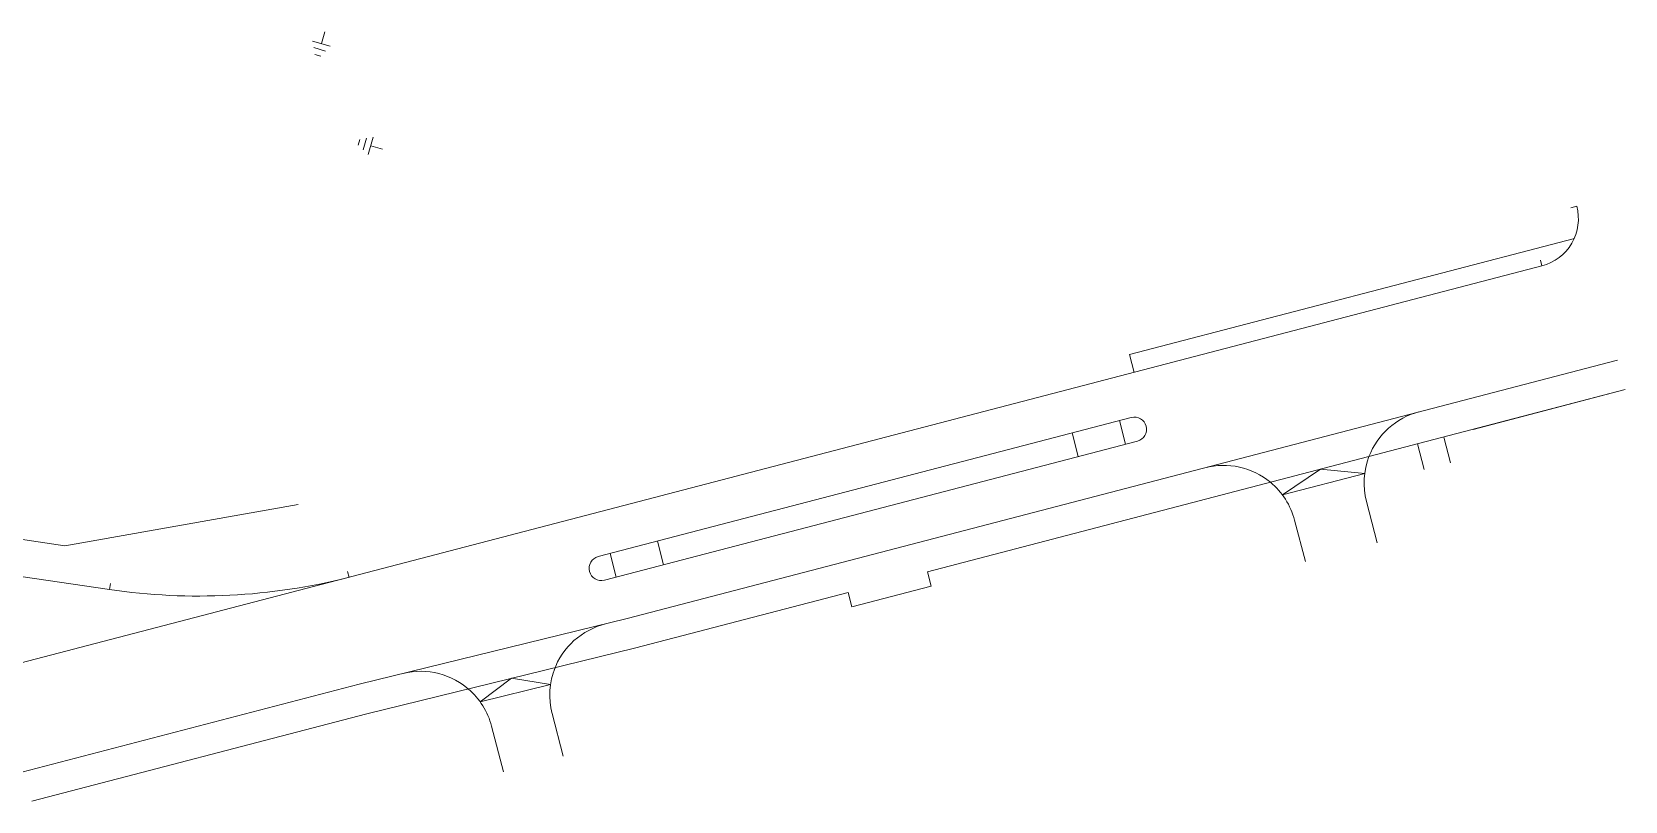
# Model space of a CAD drawing. Header units: metres. Extents: x 2698523 to 2699102, y 1261619 to 1261959.
# Drawn here: x 2698971.3 to 2699101.5, y 1261896.5 to 1261959.3 of the extents above; entities that cross this region are included whole.
import ezdxf

# ---------------------------------------------------------------- set-up
doc = ezdxf.new("R2010")
doc.units = ezdxf.units.M
doc.layers.add('masten', color=7, linetype='Continuous', lineweight=5, true_color=0x000000)
doc.layers.add('querung_grueze', color=7, linetype='Continuous', lineweight=5, true_color=0x000000)

msp = doc.modelspace()

# ---------------------------------------------------------------- linework, layer by layer
at = {"layer": 'masten', "linetype": 'Continuous'}
for p, q in [((2698994.28, 1261958.59), (2698995.71, 1261958.17)), ((2698994.37, 1261958.05), (2698995.33, 1261957.77)), ((2698994.47, 1261957.5), (2698994.96, 1261957.36)), ((2698998.14, 1261950.55), (2698998, 1261950.07)), ((2698998.69, 1261950.65), (2698998.41, 1261949.69)), ((2698999.23, 1261950.74), (2698998.81, 1261949.31))]:
    msp.add_line(p, q, dxfattribs=at)
at = {"layer": 'masten', "linetype": 'Continuous', "flags": 128}
for points in [[(2698995.28, 1261959.34), (2698995, 1261958.39)], [(2698999.98, 1261949.74), (2698999.03, 1261950.03)]]:
    msp.add_lwpolyline(points, dxfattribs=at)
at = {"layer": 'querung_grueze'}
for p, q in [((2699097.08, 1261944.97), (2699097.56, 1261945.09)), ((2699097.37, 1261942.46), (2699061.02, 1261932.96)), ((2699094.71, 1261940.21), (2698967.5, 1261906.99)), ((2699094.58, 1261940.69), (2699094.71, 1261940.21)), ((2699100.87, 1261932.52), (2699019.97, 1261911.39)), ((2699061.4, 1261931.51), (2699061.02, 1261932.96)), ((2699101.51, 1261930.1), (2699044.51, 1261915.22)), ((2699061.16, 1261927.83), (2699017.62, 1261916.46)), ((2699060.19, 1261927.58), (2699060.19, 1261927.58)), ((2699060.19, 1261927.58), (2699060.69, 1261925.64)), ((2699061.66, 1261925.89), (2699018.12, 1261914.52)), ((2699056.32, 1261926.57), (2699056.82, 1261924.63)), ((2699085.1, 1261923.56), (2699084.55, 1261925.67)), ((2699087.24, 1261924.12), (2699086.69, 1261926.22)), ((2699076.63, 1261923.6), (2699073.51, 1261921.5)), ((2699080.23, 1261923.25), (2699073.51, 1261921.5)), ((2699076.63, 1261923.6), (2699080.23, 1261923.25)), ((2698954.16, 1261920.27), (2698974.05, 1261917.33)), ((2698974.05, 1261917.33), (2698993.11, 1261920.7)), ((2699080.37, 1261920.97), (2699081.26, 1261917.59)), ((2699074.5, 1261919.44), (2699075.39, 1261916.05)), ((2699022.45, 1261917.72), (2699022.96, 1261915.79)), ((2698954.71, 1261917.15), (2698977.69, 1261913.76)), ((2699018.58, 1261916.71), (2699019.09, 1261914.78)), ((2698997.14, 1261915.25), (2698997.26, 1261914.76)), ((2699044.51, 1261915.22), (2699044.82, 1261914.05)), ((2698977.76, 1261914.26), (2698977.69, 1261913.76)), ((2699044.82, 1261914.05), (2699038.34, 1261912.36)), ((2699038.03, 1261913.52), (2699020.59, 1261908.97)), ((2699038.03, 1261913.52), (2699038.34, 1261912.36)), ((2698998.09, 1261906.02), (2699019.97, 1261911.39)), ((2698998.7, 1261903.6), (2699020.59, 1261908.97)), ((2698970.53, 1261898.84), (2698998.09, 1261906.02)), ((2699010.54, 1261906.51), (2699007.96, 1261904.58)), ((2699007.96, 1261904.58), (2699013.71, 1261905.99)), ((2699010.54, 1261906.51), (2699013.71, 1261905.99)), ((2698971.35, 1261896.47), (2698998.7, 1261903.6)), ((2699013.84, 1261903.63), (2699014.75, 1261900.14)), ((2699008.9, 1261902.6), (2699009.88, 1261898.86))]:
    msp.add_line(p, q, dxfattribs=at)
at = {"layer": 'querung_grueze', "flags": 128}
msp.add_lwpolyline([(2699089.1, 1261926.85), (2699101.51, 1261930.11)], dxfattribs=at)
at = {"layer": 'querung_grueze'}
for centre, radius, start, end in [((2699093.69, 1261944.08), 4, 284.6366, 14.6877), ((2699061.41, 1261926.86), 1, 284.6366, 104.6366), ((2699017.87, 1261915.49), 1, 104.6366, 284.6366), ((2698984.98, 1261963.23), 50, 261.6134, 284.2203), ((2699003.1, 1261901.08), 6, 47.285, 103.7752), ((2699003.1, 1261901.08), 6, 14.6531, 49.4606)]:
    msp.add_arc(centre, radius, start, end, dxfattribs=at)
at = {"layer": 'querung_grueze', "extrusion": (0, 0, -1)}
for centre, start, end in [((-2699086.18, 1261922.48), 21.0487, 75.3634), ((-2699068.7, 1261917.91), 75.3634, 129.6781), ((-2699086.18, 1261922.48), 345.2738, 21.0487), ((-2699068.7, 1261917.91), 129.6781, 165.29), ((-2699019.65, 1261905.13), 19.7694, 76.2248), ((-2699019.65, 1261905.13), 345.3645, 21.9101)]:
    msp.add_arc(centre, 6, start, end, dxfattribs=at)

doc.saveas('drawing.dxf')
